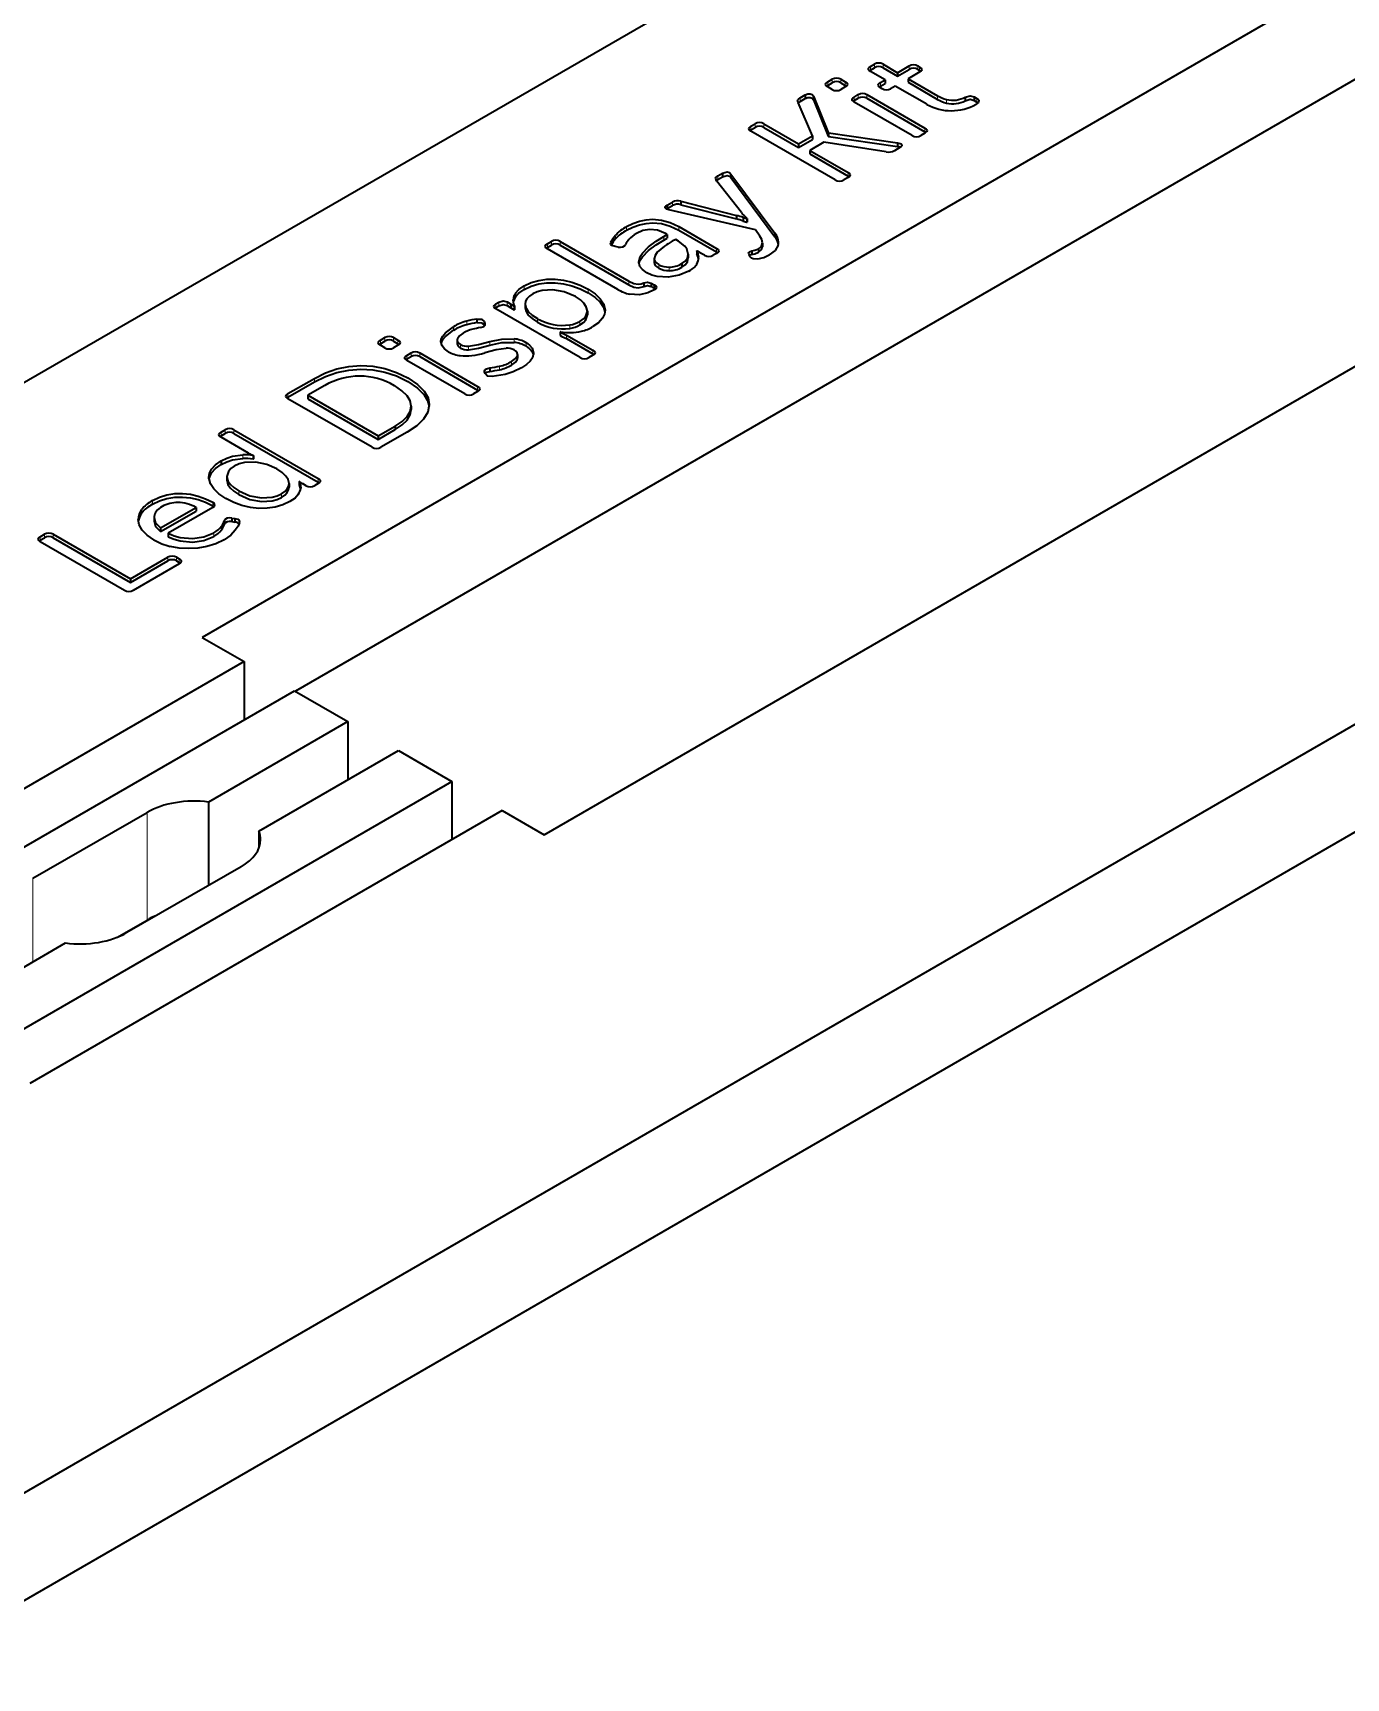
# Model space of a CAD drawing. Extents: x -452 to 1254, y -592 to 756.
# Drawn here: x 628.87 to 658.75, y 501.43 to 538.85 of the extents above; entities that cross this region are included whole.
import ezdxf

# ---------------------------------------------------------------- set-up
doc = ezdxf.new("R2010")
doc.units = 0

msp = doc.modelspace()

# ---------------------------------------------------------------- linework, layer by layer
at = {"color": 7, "lineweight": 35}
for p, q in [((603.744, 516.513), (804.823, 632.607)), ((808.337, 626.495), (632.723, 525.104)), ((808.337, 624.046), (634.844, 523.88)), ((640.501, 520.614), (816.115, 622.005)), ((826.701, 619.976), (625.621, 503.882)), ((826.701, 617.526), (625.621, 501.433))]:
    msp.add_line(p, q, dxfattribs=at)
at = {"color": 7, "lineweight": 35, "ltscale": 0.002513}
msp.add_line((647.929, 538.09), (648.016, 538.141), dxfattribs=at)
at = {"color": 7, "lineweight": 13, "ltscale": 0.002042}
for p, q in [((648.016, 538.141), (648.016, 538.059)), ((648.214, 538.141), (648.214, 538.059)), ((646.956, 537.739), (646.956, 537.658)), ((647.058, 537.798), (647.058, 537.716)), ((647.255, 537.798), (647.255, 537.716)), ((648.809, 538.101), (648.809, 538.019)), ((649.007, 538.101), (649.007, 538.019)), ((649.046, 538.078), (649.046, 537.997)), ((646.33, 537.378), (646.33, 537.296)), ((647.558, 537.395), (647.558, 537.314)), ((647.651, 537.449), (647.651, 537.367)), ((647.848, 537.449), (647.848, 537.367)), ((648.153, 537.722), (648.153, 537.64)), ((649.456, 537.423), (649.456, 537.342)), ((649.66, 537.34), (649.66, 537.259)), ((650.351, 537.359), (650.351, 537.278)), ((645.208, 536.73), (645.208, 536.648)), ((645.304, 536.785), (645.304, 536.704)), ((645.501, 536.785), (645.501, 536.704)), ((649.165, 536.688), (649.165, 536.607)), ((644.454, 535.603), (644.454, 535.521)), ((647.417, 535.679), (647.417, 535.598)), ((643.421, 535.007), (643.421, 534.925)), ((642.379, 534.447), (642.379, 534.365)), ((643.567, 534.449), (643.567, 534.367)), ((640.67, 534.11), (640.67, 534.028)), ((640.867, 534.11), (640.867, 534.028)), ((642.126, 534.249), (642.126, 534.167)), ((643.223, 534.222), (643.223, 534.141)), ((639.853, 532.934), (639.853, 532.852)), ((642.433, 533.206), (642.433, 533.124)), ((639.407, 532.689), (639.407, 532.607)), ((639.475, 532.729), (639.475, 532.647)), ((639.658, 532.737), (639.658, 532.656)), ((638.438, 532.171), (638.438, 532.089)), ((640.353, 532.354), (640.353, 532.272)), ((641.086, 532.212), (641.086, 532.13)), ((636.778, 531.863), (636.778, 531.782)), ((636.88, 531.922), (636.88, 531.84)), ((637.078, 531.922), (637.078, 531.84)), ((637.177, 531.865), (637.177, 531.783)), ((638.6, 531.767), (638.6, 531.685)), ((639.265, 531.833), (639.265, 531.751)), ((641.009, 531.982), (641.009, 531.9)), ((637.38, 531.519), (637.38, 531.438)), ((638.779, 531.73), (638.779, 531.648)), ((639.76, 531.379), (639.76, 531.297)), ((639.893, 531.517), (639.893, 531.435)), ((641.61, 531.635), (641.61, 531.553)), ((639.488, 531.274), (639.488, 531.192)), ((634.674, 530.648), (634.674, 530.567)), ((638.988, 530.812), (638.988, 530.731)), ((633.153, 529.77), (633.153, 529.689)), ((633.246, 529.824), (633.246, 529.742)), ((633.443, 529.824), (633.443, 529.742)), ((633.647, 529.254), (633.647, 529.172)), ((633.555, 528.436), (633.555, 528.355)), ((635.359, 528.718), (635.359, 528.636)), ((632.962, 528.177), (632.962, 528.095)), ((634.525, 528.371), (634.525, 528.289)), ((629.133, 527.449), (629.133, 527.368)), ((629.331, 527.449), (629.331, 527.368)), ((632.985, 527.482), (632.985, 527.401)), ((633.164, 527.632), (633.164, 527.55))]:
    msp.add_line(p, q, dxfattribs=at)
at = {"color": 7, "lineweight": 35, "ltscale": 0.009592}
for p, q in [((648.214, 538.141), (648.546, 537.949)), ((648.261, 537.784), (647.929, 537.976)), ((648.214, 538.059), (648.546, 537.867))]:
    msp.add_line(p, q, dxfattribs=at)
at = {"color": 7, "lineweight": 35, "ltscale": 0.002939}
for p, q in [((646.956, 537.739), (647.058, 537.798)), ((646.956, 537.658), (647.058, 537.716)), ((636.778, 531.863), (636.88, 531.922)), ((636.778, 531.782), (636.88, 531.84))]:
    msp.add_line(p, q, dxfattribs=at)
at = {"color": 7, "lineweight": 35, "ltscale": 0.002851}
for p, q in [((647.255, 537.798), (647.354, 537.741)), ((647.255, 537.716), (647.354, 537.659)), ((637.078, 531.922), (637.177, 531.865)), ((637.078, 531.84), (637.177, 531.783))]:
    msp.add_line(p, q, dxfattribs=at)
at = {"color": 7, "lineweight": 13, "ltscale": 0.00204}
for p, q in [((647.354, 537.741), (647.354, 537.659)), ((647.929, 538.09), (647.929, 538.009)), ((640.577, 534.056), (640.577, 533.975)), ((644.426, 533.953), (644.426, 533.871)), ((643.11, 533.583), (643.11, 533.501)), ((643.346, 533.527), (643.346, 533.446)), ((640.047, 533.1), (640.047, 533.018)), ((641.505, 533.026), (641.505, 532.944)), ((638.741, 532.298), (638.741, 532.216)), ((641.316, 532.292), (641.316, 532.21)), ((639.821, 531.896), (639.821, 531.815)), ((640.09, 531.808), (640.09, 531.726)), ((637.473, 531.573), (637.473, 531.491)), ((637.671, 531.573), (637.671, 531.491)), ((635.276, 530.996), (635.276, 530.914)), ((631.344, 528.01), (631.344, 527.929)), ((631.588, 528.217), (631.588, 528.135)), ((629.037, 527.394), (629.037, 527.312)), ((631.938, 526.926), (631.938, 526.844)), ((632.136, 526.926), (632.136, 526.844)), ((632.195, 526.891), (632.195, 526.81))]:
    msp.add_line(p, q, dxfattribs=at)
at = {"color": 7, "lineweight": 35, "ltscale": 0.000726647}
for p, q in [((647.905, 537.992), (647.929, 538.009)), ((647.354, 537.659), (647.378, 537.643)), ((645.184, 536.632), (645.208, 536.648)), ((644.426, 533.871), (644.45, 533.855)), ((637.356, 531.421), (637.38, 531.438)), ((635.359, 528.636), (635.383, 528.62)), ((629.013, 527.296), (629.037, 527.312))]:
    msp.add_line(p, q, dxfattribs=at)
at = {"color": 7, "lineweight": 35, "ltscale": 0.002512}
msp.add_line((647.929, 538.009), (648.016, 538.059), dxfattribs=at)
at = {"color": 7, "lineweight": 35, "ltscale": 0.003119}
for p, q in [((648.153, 537.722), (648.261, 537.784)), ((648.153, 537.64), (648.261, 537.703))]:
    msp.add_line(p, q, dxfattribs=at)
at = {"color": 7, "lineweight": 35, "ltscale": 0.002042}
for p, q in [((648.261, 537.784), (648.261, 537.703)), ((648.546, 537.949), (648.546, 537.867)), ((648.782, 537.812), (648.782, 537.73)), ((646.441, 537.442), (646.441, 537.36)), ((650.084, 537.392), (650.084, 537.311)), ((646.292, 536.329), (646.292, 536.247)), ((646.971, 536.583), (646.971, 536.501)), ((648.546, 536.352), (648.546, 536.27)), ((646.546, 536.182), (646.546, 536.1)), ((644.562, 535.665), (644.562, 535.583)), ((644.754, 535.644), (644.754, 535.563)), ((643.61, 535.026), (643.61, 534.944)), ((644.879, 534.704), (644.879, 534.622)), ((645.034, 534.656), (645.034, 534.574)), ((645.115, 534.63), (645.115, 534.548)), ((645.121, 534.633), (645.121, 534.552)), ((643.301, 534.267), (643.301, 534.186)), ((645.753, 534.296), (645.753, 534.214)), ((643.006, 533.714), (643.006, 533.633)), ((643.783, 533.819), (643.783, 533.737)), ((643.974, 533.902), (643.974, 533.821)), ((645.226, 533.896), (645.226, 533.814)), ((645.379, 533.946), (645.379, 533.864)), ((643.634, 533.605), (643.634, 533.523)), ((642.771, 533.17), (642.771, 533.088)), ((642.936, 533.165), (642.936, 533.083)), ((643.008, 533.123), (643.008, 533.042)), ((639.823, 532.635), (639.823, 532.554)), ((639.829, 532.639), (639.829, 532.557)), ((640.069, 532.685), (640.069, 532.604)), ((641.486, 532.525), (641.486, 532.444)), ((638.974, 532.345), (638.974, 532.264)), ((639.138, 532.288), (639.138, 532.207)), ((638.524, 531.863), (638.524, 531.781)), ((640.868, 532.053), (640.868, 531.971)), ((639.897, 531.54), (639.897, 531.459)), ((639.266, 531.236), (639.266, 531.154)), ((635.126, 530.612), (635.126, 530.53)), ((636.724, 529.689), (636.724, 529.607)), ((633.88, 529.24), (633.88, 529.158)), ((633.886, 529.243), (633.886, 529.162)), ((633.15, 529.119), (633.15, 529.037)), ((633.284, 528.767), (633.284, 528.685)), ((634.699, 528.604), (634.699, 528.523)), ((634.928, 528.649), (634.928, 528.567)), ((631.626, 527.831), (631.626, 527.75)), ((633.396, 527.819), (633.396, 527.737)), ((633.467, 527.809), (633.467, 527.727)), ((631.771, 527.593), (631.771, 527.511)), ((631.95, 527.475), (631.95, 527.394)), ((631.088, 526.435), (631.088, 526.353))]:
    msp.add_line(p, q, dxfattribs=at)
at = {"color": 7, "lineweight": 35, "ltscale": 0.007605}
for p, q in [((648.546, 537.949), (648.809, 538.101)), ((648.546, 537.867), (648.809, 538.019))]:
    msp.add_line(p, q, dxfattribs=at)
at = {"color": 7, "lineweight": 35, "ltscale": 0.007691}
msp.add_line((649.049, 537.966), (648.782, 537.812), dxfattribs=at)
at = {"color": 7, "lineweight": 35, "ltscale": 0.019443}
for p, q in [((648.782, 537.812), (649.456, 537.423)), ((648.782, 537.73), (649.456, 537.342))]:
    msp.add_line(p, q, dxfattribs=at)
at = {"color": 7, "lineweight": 35, "ltscale": 0.001123}
for p, q in [((649.007, 538.101), (649.046, 538.078)), ((649.007, 538.019), (649.046, 537.997))]:
    msp.add_line(p, q, dxfattribs=at)
at = {"color": 7, "lineweight": 35, "ltscale": 0.000736799}
msp.add_line((649.046, 537.997), (649.07, 537.98), dxfattribs=at)
at = {"color": 7, "lineweight": 35, "ltscale": 0.003198}
for p, q in [((646.33, 537.378), (646.441, 537.442)), ((646.33, 537.296), (646.441, 537.36))]:
    msp.add_line(p, q, dxfattribs=at)
at = {"color": 7, "lineweight": 35, "ltscale": 0.022288}
for p, q in [((646.63, 537.413), (646.965, 536.586)), ((646.63, 537.331), (646.965, 536.505))]:
    msp.add_line(p, q, dxfattribs=at)
at = {"color": 7, "lineweight": 35, "ltscale": 0.00204}
for p, q in [((646.63, 537.413), (646.63, 537.331)), ((650.288, 537.396), (650.288, 537.314)), ((646.609, 536.512), (646.609, 536.431)), ((646.965, 536.586), (646.965, 536.505)), ((643.304, 534.939), (643.304, 534.858)), ((645.469, 534.072), (645.469, 533.991)), ((639.748, 532.686), (639.748, 532.604)), ((637.477, 530.365), (637.477, 530.284)), ((637.111, 529.912), (637.111, 529.83)), ((632.582, 528.061), (632.582, 527.979)), ((633.228, 527.76), (633.228, 527.679))]:
    msp.add_line(p, q, dxfattribs=at)
at = {"color": 7, "lineweight": 35, "ltscale": 0.000724529}
for p, q in [((646.932, 537.641), (646.956, 537.658)), ((639.383, 532.591), (639.407, 532.607))]:
    msp.add_line(p, q, dxfattribs=at)
at = {"color": 7, "lineweight": 35, "ltscale": 0.002852}
for p, q in [((647.055, 537.568), (646.956, 537.625)), ((636.877, 531.692), (636.778, 531.749))]:
    msp.add_line(p, q, dxfattribs=at)
at = {"color": 7, "lineweight": 35, "ltscale": 0.002938}
for p, q in [((647.354, 537.627), (647.252, 537.568)), ((637.177, 531.751), (637.075, 531.692))]:
    msp.add_line(p, q, dxfattribs=at)
at = {"color": 7, "lineweight": 35, "ltscale": 0.00268}
for p, q in [((647.558, 537.395), (647.651, 537.449)), ((647.558, 537.314), (647.651, 537.367)), ((637.38, 531.438), (637.473, 531.491))]:
    msp.add_line(p, q, dxfattribs=at)
at = {"color": 7, "lineweight": 35, "ltscale": 0.038014}
for p, q in [((647.848, 537.449), (649.165, 536.688)), ((647.848, 537.367), (649.165, 536.607)), ((638.697, 530.645), (637.38, 531.405))]:
    msp.add_line(p, q, dxfattribs=at)
at = {"color": 7, "lineweight": 35, "ltscale": 0.000725796}
for p, q in [((648.129, 537.624), (648.153, 537.64)), ((647.534, 537.297), (647.558, 537.314)), ((649.165, 536.607), (649.189, 536.591)), ((647.417, 535.598), (647.441, 535.581)), ((637.177, 531.783), (637.201, 531.767)), ((638.988, 530.731), (639.012, 530.715)), ((634.65, 530.55), (634.674, 530.567)), ((633.129, 529.673), (633.153, 529.689))]:
    msp.add_line(p, q, dxfattribs=at)
at = {"color": 7, "lineweight": 35, "ltscale": 0.001124}
for p, q in [((648.192, 537.585), (648.153, 537.608)), ((643.301, 534.267), (643.262, 534.29))]:
    msp.add_line(p, q, dxfattribs=at)
at = {"color": 7, "lineweight": 35, "ltscale": 0.003024}
msp.add_line((648.492, 537.644), (648.387, 537.584), dxfattribs=at)
at = {"color": 7, "lineweight": 35, "ltscale": 0.020746}
msp.add_line((649.211, 537.23), (648.492, 537.644), dxfattribs=at)
at = {"color": 7, "lineweight": 35, "ltscale": 0.001814}
msp.add_line((650.288, 537.396), (650.351, 537.359), dxfattribs=at)
at = {"color": 7, "lineweight": 35, "ltscale": 0.020716}
msp.add_line((646.609, 536.512), (646.28, 537.273), dxfattribs=at)
at = {"color": 7, "lineweight": 35, "ltscale": 0.038016}
for p, q in [((648.875, 536.521), (647.558, 537.281)), ((637.671, 531.491), (638.988, 530.731))]:
    msp.add_line(p, q, dxfattribs=at)
at = {"color": 7, "lineweight": 35, "ltscale": 0.001815}
msp.add_line((650.288, 537.314), (650.351, 537.278), dxfattribs=at)
at = {"color": 7, "lineweight": 35, "ltscale": 0.000642453}
msp.add_line((650.351, 537.278), (650.372, 537.263), dxfattribs=at)
at = {"color": 7, "lineweight": 35, "ltscale": 0.002771}
for p, q in [((645.208, 536.73), (645.304, 536.785)), ((645.208, 536.648), (645.304, 536.704)), ((647.417, 535.565), (647.321, 535.51)), ((629.037, 527.312), (629.133, 527.368))]:
    msp.add_line(p, q, dxfattribs=at)
at = {"color": 7, "lineweight": 35, "ltscale": 0.055304}
for p, q in [((647.124, 535.51), (645.208, 536.616)), ((633.443, 529.824), (635.359, 528.718)), ((633.443, 529.742), (635.359, 528.636))]:
    msp.add_line(p, q, dxfattribs=at)
at = {"color": 7, "lineweight": 35, "ltscale": 0.022813}
for p, q in [((645.501, 536.785), (646.292, 536.329)), ((645.501, 536.704), (646.292, 536.247))]:
    msp.add_line(p, q, dxfattribs=at)
at = {"color": 7, "lineweight": 35, "ltscale": 0.009158}
msp.add_line((646.292, 536.329), (646.609, 536.512), dxfattribs=at)
at = {"color": 7, "lineweight": 35, "ltscale": 0.009159}
msp.add_line((646.292, 536.247), (646.609, 536.431), dxfattribs=at)
at = {"color": 7, "lineweight": 35, "ltscale": 0.00916}
msp.add_line((646.864, 536.365), (646.546, 536.182), dxfattribs=at)
at = {"color": 7, "lineweight": 35, "ltscale": 0.036029}
msp.add_line((648.288, 536.148), (646.864, 536.365), dxfattribs=at)
at = {"color": 7, "lineweight": 35, "ltscale": 0.000173555}
msp.add_line((646.965, 536.586), (646.971, 536.583), dxfattribs=at)
at = {"color": 7, "lineweight": 35, "ltscale": 0.000174311}
msp.add_line((646.965, 536.505), (646.971, 536.501), dxfattribs=at)
at = {"color": 7, "lineweight": 35, "ltscale": 0.039787}
for p, q in [((646.971, 536.583), (648.546, 536.352)), ((646.971, 536.501), (648.546, 536.27))]:
    msp.add_line(p, q, dxfattribs=at)
at = {"color": 7, "lineweight": 35, "ltscale": 0.003543}
msp.add_line((648.597, 536.246), (648.474, 536.175), dxfattribs=at)
at = {"color": 7, "lineweight": 35, "ltscale": 0.002678}
for p, q in [((649.165, 536.574), (649.072, 536.521)), ((640.577, 534.056), (640.67, 534.11)), ((640.577, 533.975), (640.67, 534.028)), ((641.613, 531.522), (641.521, 531.469)), ((638.988, 530.698), (638.895, 530.645)), ((633.153, 529.77), (633.246, 529.824)), ((633.153, 529.689), (633.246, 529.742))]:
    msp.add_line(p, q, dxfattribs=at)
at = {"color": 7, "lineweight": 35, "ltscale": 0.02514}
for p, q in [((646.546, 536.182), (647.417, 535.679)), ((646.546, 536.1), (647.417, 535.598))]:
    msp.add_line(p, q, dxfattribs=at)
at = {"color": 7, "lineweight": 35, "ltscale": 0.023055}
msp.add_line((644.993, 534.766), (644.424, 535.492), dxfattribs=at)
at = {"color": 7, "lineweight": 35, "ltscale": 0.003111}
for p, q in [((644.454, 535.603), (644.562, 535.665)), ((644.454, 535.521), (644.562, 535.583))]:
    msp.add_line(p, q, dxfattribs=at)
at = {"color": 7, "lineweight": 35, "ltscale": 0.041964}
for p, q in [((644.754, 535.644), (645.753, 534.296)), ((644.754, 535.563), (645.753, 534.214))]:
    msp.add_line(p, q, dxfattribs=at)
at = {"color": 7, "lineweight": 35, "ltscale": 0.000460163}
msp.add_line((643.289, 534.848), (643.304, 534.858), dxfattribs=at)
at = {"color": 7, "lineweight": 35, "ltscale": 0.00337}
msp.add_line((643.304, 534.939), (643.421, 535.007), dxfattribs=at)
at = {"color": 7, "lineweight": 35, "ltscale": 0.003369}
msp.add_line((643.304, 534.858), (643.421, 534.925), dxfattribs=at)
at = {"color": 7, "lineweight": 35, "ltscale": 0.050565}
msp.add_line((645.313, 534.371), (643.343, 534.83), dxfattribs=at)
at = {"color": 7, "lineweight": 35, "ltscale": 0.032733}
for p, q in [((643.61, 535.026), (644.879, 534.704)), ((643.61, 534.944), (644.879, 534.622))]:
    msp.add_line(p, q, dxfattribs=at)
at = {"color": 7, "lineweight": 35, "ltscale": 0.024793}
msp.add_line((643.567, 534.449), (644.426, 533.953), dxfattribs=at)
at = {"color": 7, "lineweight": 35, "ltscale": 0.002123}
for p, q in [((645.034, 534.656), (645.115, 534.63)), ((645.034, 534.574), (645.115, 534.548))]:
    msp.add_line(p, q, dxfattribs=at)
at = {"color": 7, "lineweight": 35, "ltscale": 0.001556}
msp.add_line((645.121, 534.633), (645.076, 534.677), dxfattribs=at)
at = {"color": 7, "lineweight": 35, "ltscale": 0.000165415}
for p, q in [((645.115, 534.63), (645.121, 534.633)), ((645.115, 534.548), (645.121, 534.552)), ((643.98, 533.906), (643.974, 533.902)), ((634.934, 528.652), (634.928, 528.649))]:
    msp.add_line(p, q, dxfattribs=at)
at = {"color": 7, "lineweight": 35, "ltscale": 0.004354}
msp.add_line((645.412, 534.227), (645.313, 534.371), dxfattribs=at)
at = {"color": 7, "lineweight": 35, "ltscale": 0.045194}
for p, q in [((640.867, 534.11), (642.433, 533.206)), ((640.867, 534.028), (642.433, 533.124))]:
    msp.add_line(p, q, dxfattribs=at)
at = {"color": 7, "lineweight": 13, "ltscale": 0.001294}
msp.add_line((642.017, 534.089), (642.017, 534.037), dxfattribs=at)
at = {"color": 7, "lineweight": 35, "ltscale": 0.002253}
for p, q in [((643.223, 534.222), (643.301, 534.267)), ((643.223, 534.141), (643.301, 534.186))]:
    msp.add_line(p, q, dxfattribs=at)
at = {"color": 7, "lineweight": 35, "ltscale": 0.002246}
msp.add_line((643.496, 534.158), (643.418, 534.113), dxfattribs=at)
at = {"color": 7, "lineweight": 35, "ltscale": 0.001902}
msp.add_line((643.562, 534.12), (643.496, 534.158), dxfattribs=at)
at = {"color": 7, "lineweight": 35, "ltscale": 0.024792}
msp.add_line((643.567, 534.367), (644.426, 533.871), dxfattribs=at)
at = {"color": 7, "lineweight": 35, "ltscale": 0.000725382}
for p, q in [((640.553, 533.958), (640.577, 533.975)), ((636.754, 531.765), (636.778, 531.782))]:
    msp.add_line(p, q, dxfattribs=at)
at = {"color": 7, "lineweight": 35, "ltscale": 0.046224}
msp.add_line((642.179, 533.018), (640.577, 533.942), dxfattribs=at)
at = {"color": 7, "lineweight": 35, "ltscale": 0.001667}
msp.add_line((642.184, 533.982), (642.118, 533.992), dxfattribs=at)
at = {"color": 7, "lineweight": 35, "ltscale": 0.002585}
msp.add_line((644.154, 533.795), (644.064, 533.847), dxfattribs=at)
at = {"color": 7, "lineweight": 35, "ltscale": 0.00216}
msp.add_line((644.426, 533.839), (644.351, 533.795), dxfattribs=at)
at = {"color": 7, "lineweight": 35, "ltscale": 0.001281}
msp.add_line((645.193, 533.759), (645.166, 533.802), dxfattribs=at)
at = {"color": 7, "lineweight": 35, "ltscale": 0.002073}
for p, q in [((642.936, 533.165), (643.008, 533.123)), ((642.936, 533.083), (643.008, 533.042))]:
    msp.add_line(p, q, dxfattribs=at)
at = {"color": 7, "lineweight": 35, "ltscale": 0.000807953}
msp.add_line((643.008, 533.042), (643.034, 533.023), dxfattribs=at)
at = {"color": 7, "lineweight": 35, "ltscale": 0.001987}
for p, q in [((639.407, 532.689), (639.475, 532.729)), ((639.407, 532.607), (639.475, 532.647))]:
    msp.add_line(p, q, dxfattribs=at)
at = {"color": 7, "lineweight": 35, "ltscale": 0.055318}
msp.add_line((641.323, 531.469), (639.407, 532.575), dxfattribs=at)
at = {"color": 7, "lineweight": 35, "ltscale": 0.002592}
for p, q in [((639.658, 532.737), (639.748, 532.686)), ((639.658, 532.656), (639.748, 532.604))]:
    msp.add_line(p, q, dxfattribs=at)
at = {"color": 7, "lineweight": 35, "ltscale": 0.002259}
msp.add_line((639.748, 532.686), (639.823, 532.635), dxfattribs=at)
at = {"color": 7, "lineweight": 35, "ltscale": 0.00226}
msp.add_line((639.748, 532.604), (639.823, 532.554), dxfattribs=at)
at = {"color": 7, "lineweight": 35, "ltscale": 0.000680174}
msp.add_line((639.794, 532.758), (639.796, 532.786), dxfattribs=at)
at = {"color": 7, "lineweight": 35, "ltscale": 0.001346}
msp.add_line((639.796, 532.786), (639.796, 532.732), dxfattribs=at)
at = {"color": 7, "lineweight": 35, "ltscale": 0.000164094}
for p, q in [((639.823, 532.635), (639.829, 532.639)), ((639.823, 532.554), (639.829, 532.557))]:
    msp.add_line(p, q, dxfattribs=at)
at = {"color": 7, "lineweight": 35, "ltscale": 0.00113}
msp.add_line((639.138, 532.288), (639.156, 532.247), dxfattribs=at)
at = {"color": 7, "lineweight": 35, "ltscale": 0.000512523}
msp.add_line((639.138, 532.207), (639.147, 532.188), dxfattribs=at)
at = {"color": 7, "lineweight": 35, "ltscale": 0.001193}
msp.add_line((639.156, 532.247), (639.156, 532.199), dxfattribs=at)
at = {"color": 7, "lineweight": 35, "ltscale": 0.000172228}
msp.add_line((640.874, 532.056), (640.868, 532.053), dxfattribs=at)
at = {"color": 7, "lineweight": 35, "ltscale": 0.017369}
for p, q in [((641.009, 531.982), (641.61, 531.635)), ((641.009, 531.9), (641.61, 531.553)), ((634.674, 530.648), (635.276, 530.996))]:
    msp.add_line(p, q, dxfattribs=at)
at = {"color": 7, "lineweight": 35, "ltscale": 0.002679}
msp.add_line((637.38, 531.519), (637.473, 531.573), dxfattribs=at)
at = {"color": 7, "lineweight": 35, "ltscale": 0.038015}
msp.add_line((637.671, 531.573), (638.988, 530.812), dxfattribs=at)
at = {"color": 7, "lineweight": 35, "ltscale": 0.000597747}
for p, q in [((639.893, 531.517), (639.897, 531.54)), ((639.893, 531.435), (639.897, 531.459))]:
    msp.add_line(p, q, dxfattribs=at)
at = {"color": 7, "lineweight": 35, "ltscale": 0.000735532}
msp.add_line((641.61, 531.553), (641.635, 531.536), dxfattribs=at)
at = {"color": 7, "lineweight": 35, "ltscale": 0.000456146}
msp.add_line((639.149, 531.144), (639.147, 531.162), dxfattribs=at)
at = {"color": 7, "lineweight": 35, "ltscale": 0.001078}
msp.add_line((639.161, 531.103), (639.149, 531.144), dxfattribs=at)
at = {"color": 7, "lineweight": 35, "ltscale": 0.01737}
for p, q in [((634.674, 530.567), (635.276, 530.914)), ((637.389, 529.776), (636.787, 529.428))]:
    msp.add_line(p, q, dxfattribs=at)
at = {"color": 7, "lineweight": 35, "ltscale": 0.011148}
for p, q in [((635.512, 530.835), (635.126, 530.612)), ((636.724, 529.607), (637.111, 529.83))]:
    msp.add_line(p, q, dxfattribs=at)
at = {"color": 7, "lineweight": 35, "ltscale": 0.055297}
msp.add_line((636.59, 529.428), (634.674, 530.534), dxfattribs=at)
at = {"color": 7, "lineweight": 35, "ltscale": 0.046143}
for p, q in [((635.126, 530.612), (636.724, 529.689)), ((635.126, 530.53), (636.724, 529.607))]:
    msp.add_line(p, q, dxfattribs=at)
at = {"color": 7, "lineweight": 35, "ltscale": 0.011147}
msp.add_line((636.724, 529.689), (637.111, 529.912), dxfattribs=at)
at = {"color": 7, "lineweight": 35, "ltscale": 0.017974}
msp.add_line((633.776, 529.297), (633.153, 529.656), dxfattribs=at)
at = {"color": 7, "lineweight": 35, "ltscale": 0.000172991}
for p, q in [((633.88, 529.24), (633.886, 529.243)), ((633.88, 529.158), (633.886, 529.162))]:
    msp.add_line(p, q, dxfattribs=at)
at = {"color": 7, "lineweight": 35, "ltscale": 0.000456605}
msp.add_line((634.965, 528.518), (634.964, 528.5), dxfattribs=at)
at = {"color": 7, "lineweight": 35, "ltscale": 0.002505}
msp.add_line((635.09, 528.555), (635.003, 528.605), dxfattribs=at)
at = {"color": 7, "lineweight": 35, "ltscale": 0.002254}
msp.add_line((635.359, 528.604), (635.281, 528.559), dxfattribs=at)
at = {"color": 7, "lineweight": 35, "ltscale": 0.023412}
msp.add_line((631.771, 527.593), (632.582, 528.061), dxfattribs=at)
at = {"color": 7, "lineweight": 35, "ltscale": 0.029215}
msp.add_line((632.962, 528.06), (631.95, 527.475), dxfattribs=at)
at = {"color": 7, "lineweight": 35, "ltscale": 0.000759293}
msp.add_line((632.962, 528.095), (632.986, 528.077), dxfattribs=at)
at = {"color": 7, "lineweight": 35, "ltscale": 0.00055939}
msp.add_line((631.627, 527.854), (631.626, 527.831), dxfattribs=at)
at = {"color": 7, "lineweight": 35, "ltscale": 0.023413}
msp.add_line((631.771, 527.511), (632.582, 527.979), dxfattribs=at)
at = {"color": 7, "lineweight": 35, "ltscale": 0.001809}
for p, q in [((633.396, 527.819), (633.467, 527.809)), ((633.396, 527.737), (633.467, 527.727))]:
    msp.add_line(p, q, dxfattribs=at)
at = {"color": 7, "lineweight": 35, "ltscale": 0.002772}
msp.add_line((629.037, 527.394), (629.133, 527.449), dxfattribs=at)
at = {"color": 7, "lineweight": 35, "ltscale": 0.055301}
msp.add_line((630.953, 526.174), (629.037, 527.28), dxfattribs=at)
at = {"color": 7, "lineweight": 35, "ltscale": 0.050723}
for p, q in [((629.331, 527.449), (631.088, 526.435)), ((629.331, 527.368), (631.088, 526.353))]:
    msp.add_line(p, q, dxfattribs=at)
at = {"color": 7, "lineweight": 35, "ltscale": 0.024541}
msp.add_line((631.088, 526.435), (631.938, 526.926), dxfattribs=at)
at = {"color": 7, "lineweight": 35, "ltscale": 0.00172}
for p, q in [((632.136, 526.926), (632.195, 526.891)), ((632.136, 526.844), (632.195, 526.81))]:
    msp.add_line(p, q, dxfattribs=at)
at = {"color": 7, "lineweight": 35, "ltscale": 0.024542}
msp.add_line((631.088, 526.353), (631.938, 526.844), dxfattribs=at)
at = {"color": 7, "lineweight": 35, "ltscale": 0.030157}
msp.add_line((632.195, 526.777), (631.151, 526.174), dxfattribs=at)
at = {"color": 7, "lineweight": 35, "ltscale": 0.000727913}
msp.add_line((632.195, 526.81), (632.22, 526.793), dxfattribs=at)
at = {"color": 7, "lineweight": 35, "ltscale": 0.027557}
for p, q in [((632.723, 525.104), (633.678, 524.553)), ((639.547, 521.165), (640.501, 520.614))]:
    msp.add_line(p, q, dxfattribs=at)
at = {"color": 7, "lineweight": 35, "ltscale": 0.310268}
msp.add_line((633.678, 524.553), (622.93, 518.348), dxfattribs=at)
at = {"color": 7, "lineweight": 35, "ltscale": 0.033089}
for p, q in [((633.678, 524.553), (633.678, 523.23)), ((636.039, 523.19), (636.039, 521.866)), ((638.4, 521.826), (638.4, 520.503))]:
    msp.add_line(p, q, dxfattribs=at)
at = {"color": 7, "lineweight": 35, "ltscale": 0.310267}
msp.add_line((624.076, 517.686), (634.824, 523.891), dxfattribs=at)
at = {"color": 7, "lineweight": 35, "ltscale": 0.035078}
msp.add_line((634.824, 523.891), (636.039, 523.19), dxfattribs=at)
at = {"color": 7, "lineweight": 35, "ltscale": 0.091557}
msp.add_line((636.039, 523.19), (632.867, 521.359), dxfattribs=at)
at = {"color": 7, "lineweight": 35, "ltscale": 0.091558}
for p, q in [((634.014, 520.697), (637.185, 522.528)), ((626.437, 516.323), (629.609, 518.154))]:
    msp.add_line(p, q, dxfattribs=at)
at = {"color": 7, "lineweight": 35, "ltscale": 0.035079}
msp.add_line((637.185, 522.528), (638.4, 521.826), dxfattribs=at)
at = {"color": 7, "lineweight": 35, "ltscale": 0.310269}
for p, q in [((627.652, 515.621), (638.4, 521.826)), ((639.547, 521.165), (628.799, 514.959))]:
    msp.add_line(p, q, dxfattribs=at)
at = {"color": 7, "lineweight": 35, "ltscale": 0.04743}
msp.add_line((632.867, 521.359), (632.867, 519.461), dxfattribs=at)
at = {"color": 7, "lineweight": 35, "ltscale": 0.07499}
msp.add_line((628.869, 519.624), (631.467, 521.124), dxfattribs=at)
at = {"color": 7, "lineweight": 13, "ltscale": 0.061238}
msp.add_line((631.467, 521.124), (631.467, 518.674), dxfattribs=at)
at = {"color": 7, "lineweight": 35, "ltscale": 0.009537}
msp.add_line((634.014, 520.697), (634.014, 520.315), dxfattribs=at)
at = {"color": 7, "lineweight": 35, "ltscale": 0.074991}
msp.add_line((633.607, 519.888), (631.009, 518.389), dxfattribs=at)
at = {"color": 7, "lineweight": 13, "ltscale": 0.04743}
msp.add_line((628.869, 519.624), (628.869, 517.727), dxfattribs=at)
at = {"color": 7, "lineweight": 35, "ltscale": 0.019476}
msp.add_line((630.792, 518.285), (631.467, 518.674), dxfattribs=at)
at = {"color": 7, "lineweight": 35}
for points in [[(646.907, 537.682), (646.912, 537.701), (646.922, 537.714), (646.956, 537.739)], [(647.354, 537.741), (647.388, 537.716), (647.398, 537.703), (647.404, 537.684)], [(647.88, 538.033), (647.885, 538.052), (647.895, 538.065), (647.929, 538.09)], [(647.929, 537.976), (647.895, 538.002), (647.885, 538.014), (647.88, 538.033)], [(649.046, 538.078), (649.081, 538.053), (649.091, 538.04), (649.096, 538.021)], [(649.096, 538.021), (649.091, 538.002), (649.082, 537.99), (649.049, 537.966)], [(646.271, 537.304), (646.278, 537.33), (646.29, 537.346), (646.33, 537.378)], [(646.441, 537.442), (646.5, 537.466), (646.555, 537.468), (646.6, 537.45), (646.63, 537.413)], [(646.441, 537.36), (646.5, 537.384), (646.555, 537.386), (646.6, 537.368), (646.63, 537.331)], [(646.956, 537.625), (646.922, 537.651), (646.912, 537.663), (646.907, 537.682)], [(647.404, 537.684), (647.398, 537.665), (647.388, 537.652), (647.354, 537.627)], [(647.508, 537.338), (647.514, 537.357), (647.524, 537.37), (647.558, 537.395)], [(648.104, 537.665), (648.109, 537.684), (648.119, 537.697), (648.153, 537.722)], [(648.153, 537.608), (648.119, 537.633), (648.109, 537.646), (648.104, 537.665)], [(650.084, 537.392), (650.194, 537.424), (650.288, 537.396)], [(647.558, 537.281), (647.524, 537.307), (647.514, 537.319), (647.508, 537.338)], [(650.084, 537.311), (650.194, 537.343), (650.288, 537.314)], [(650.395, 537.305), (650.388, 537.282), (650.375, 537.266), (650.33, 537.233)], [(650.351, 537.359), (650.382, 537.336), (650.391, 537.324), (650.395, 537.305)], [(645.158, 536.673), (645.164, 536.692), (645.174, 536.705), (645.208, 536.73)], [(645.208, 536.616), (645.174, 536.641), (645.164, 536.654), (645.158, 536.673)], [(649.165, 536.688), (649.199, 536.663), (649.209, 536.65), (649.215, 536.631)], [(649.215, 536.631), (649.209, 536.612), (649.199, 536.6), (649.165, 536.574)], [(648.546, 536.352), (648.606, 536.338), (648.626, 536.329), (648.643, 536.311), (648.645, 536.3)], [(648.645, 536.3), (648.64, 536.283), (648.63, 536.271), (648.597, 536.246)], [(644.403, 535.539), (644.409, 535.561), (644.419, 535.576), (644.454, 535.603)], [(644.562, 535.665), (644.67, 535.691), (644.718, 535.677), (644.754, 535.644)], [(644.562, 535.583), (644.67, 535.609), (644.718, 535.595), (644.754, 535.563)], [(647.417, 535.679), (647.451, 535.654), (647.461, 535.641), (647.467, 535.622)], [(647.467, 535.622), (647.461, 535.603), (647.451, 535.591), (647.417, 535.565)], [(643.258, 534.886), (643.263, 534.904), (643.272, 534.916), (643.304, 534.939)], [(643.343, 534.83), (643.29, 534.847), (643.273, 534.858), (643.259, 534.877), (643.258, 534.886)], [(642.379, 534.447), (642.524, 534.52), (642.673, 534.572), (642.821, 534.603), (642.97, 534.614), (643.172, 534.596), (643.372, 534.542), (643.567, 534.449)], [(642.379, 534.365), (642.524, 534.438), (642.673, 534.49), (642.821, 534.521), (642.97, 534.532), (643.172, 534.515), (643.372, 534.46), (643.567, 534.367)], [(643.262, 534.29), (643.08, 534.366), (642.906, 534.385), (642.746, 534.356), (642.601, 534.291)], [(640.528, 533.999), (640.533, 534.018), (640.543, 534.031), (640.577, 534.056)], [(640.577, 533.942), (640.543, 533.968), (640.533, 533.98), (640.528, 533.999)], [(642.118, 533.992), (642.043, 534.015), (642.021, 534.031), (642.009, 534.061)], [(642.655, 533.645), (642.689, 533.769), (642.737, 533.845), (642.879, 533.989), (643.054, 534.118), (643.223, 534.222)], [(642.659, 533.605), (642.689, 533.688), (642.737, 533.763), (642.879, 533.907), (643.054, 534.036), (643.223, 534.141)], [(643.24, 534.002), (643.076, 533.864), (643.026, 533.792), (643.006, 533.718)], [(643.783, 533.819), (643.749, 533.939), (643.702, 534.006), (643.562, 534.12)], [(645.379, 533.946), (645.448, 534.005), (645.469, 534.077)], [(645.379, 533.864), (645.448, 533.924), (645.469, 533.995)], [(645.825, 534.025), (645.756, 533.906), (645.624, 533.804)], [(642.84, 533.4), (642.743, 533.469), (642.683, 533.542), (642.655, 533.645)], [(643.634, 533.605), (643.713, 533.664), (643.762, 533.729), (643.783, 533.819)], [(643.634, 533.523), (643.713, 533.582), (643.762, 533.648), (643.783, 533.737)], [(644.426, 533.953), (644.46, 533.927), (644.47, 533.915), (644.476, 533.896)], [(644.476, 533.896), (644.47, 533.877), (644.46, 533.864), (644.426, 533.839)], [(645.154, 533.834), (645.163, 533.859), (645.179, 533.873), (645.226, 533.896)], [(645.366, 533.71), (645.261, 533.711), (645.221, 533.73), (645.193, 533.759)], [(645.226, 533.896), (645.299, 533.914), (645.379, 533.946)], [(645.226, 533.814), (645.299, 533.832), (645.379, 533.864)], [(640.047, 533.1), (640.207, 533.175), (640.381, 533.225), (640.564, 533.251), (640.753, 533.252), (640.945, 533.23), (641.136, 533.185), (641.324, 533.117), (641.505, 533.026)], [(643.797, 533.434), (643.576, 533.341), (643.325, 533.298), (643.072, 533.314), (642.952, 533.347), (642.84, 533.4)], [(639.853, 532.934), (639.927, 533.017), (640.047, 533.1)], [(639.853, 532.852), (639.927, 532.935), (640.047, 533.018)], [(640.047, 533.018), (640.207, 533.094), (640.381, 533.144), (640.564, 533.169), (640.753, 533.171), (640.945, 533.148), (641.136, 533.103), (641.324, 533.035), (641.505, 532.944)], [(640.245, 532.921), (640.168, 532.868), (640.112, 532.808), (640.08, 532.749), (640.069, 532.685)], [(641.215, 532.855), (640.96, 532.966), (640.701, 533.013), (640.456, 532.998), (640.344, 532.967), (640.245, 532.921)], [(641.505, 533.026), (641.663, 532.92), (641.781, 532.808), (641.855, 532.694), (641.888, 532.55)], [(641.505, 532.944), (641.663, 532.838), (641.781, 532.726), (641.852, 532.618), (641.885, 532.509)], [(642.433, 533.206), (642.547, 533.154), (642.639, 533.139), (642.713, 533.148), (642.771, 533.17)], [(642.433, 533.124), (642.547, 533.073), (642.639, 533.057), (642.713, 533.067), (642.771, 533.088)], [(643.007, 533.006), (642.862, 532.938), (642.674, 532.894), (642.447, 532.91)], [(642.771, 533.17), (642.852, 533.187), (642.936, 533.165)], [(642.771, 533.088), (642.852, 533.106), (642.936, 533.083)], [(643.06, 533.064), (643.055, 533.045), (643.045, 533.033), (643.007, 533.006)], [(643.008, 533.123), (643.042, 533.099), (643.053, 533.086), (643.06, 533.064)], [(639.357, 532.632), (639.363, 532.651), (639.373, 532.664), (639.407, 532.689)], [(639.407, 532.575), (639.372, 532.6), (639.363, 532.613), (639.357, 532.632)], [(639.475, 532.729), (639.57, 532.759), (639.658, 532.737)], [(639.475, 532.647), (639.57, 532.678), (639.658, 532.656)], [(640.069, 532.685), (640.09, 532.596), (640.142, 532.517), (640.228, 532.436), (640.353, 532.354)], [(640.069, 532.604), (640.09, 532.514), (640.142, 532.436), (640.228, 532.355), (640.353, 532.272)], [(641.486, 532.525), (641.461, 532.626), (641.409, 532.703), (641.328, 532.78), (641.215, 532.855)], [(641.316, 532.292), (641.395, 532.347), (641.45, 532.41), (641.486, 532.525)], [(641.888, 532.55), (641.873, 532.454), (641.828, 532.362), (641.74, 532.262), (641.613, 532.172)], [(638.155, 531.831), (638.162, 531.884), (638.196, 531.958), (638.255, 532.032), (638.438, 532.171)], [(638.974, 532.345), (639.078, 532.342), (639.138, 532.288)], [(638.974, 532.264), (639.078, 532.26), (639.138, 532.207)], [(641.316, 532.21), (641.395, 532.265), (641.45, 532.328), (641.486, 532.444)], [(636.729, 531.806), (636.734, 531.825), (636.744, 531.838), (636.778, 531.863)], [(636.778, 531.749), (636.744, 531.774), (636.734, 531.787), (636.729, 531.806)], [(637.177, 531.865), (637.211, 531.84), (637.22, 531.827), (637.226, 531.808)], [(637.226, 531.808), (637.22, 531.789), (637.211, 531.776), (637.177, 531.751)], [(638.327, 531.602), (638.236, 531.667), (638.18, 531.737), (638.155, 531.831)], [(638.159, 531.791), (638.196, 531.877), (638.255, 531.951), (638.438, 532.089)], [(638.663, 532.024), (638.576, 531.96), (638.529, 531.892)], [(638.779, 531.73), (639.006, 531.766), (639.265, 531.833)], [(638.779, 531.648), (639.006, 531.685), (639.265, 531.751)], [(639.265, 531.833), (639.541, 531.89), (639.821, 531.896)], [(639.265, 531.751), (639.541, 531.808), (639.821, 531.815)], [(640.09, 531.808), (640.173, 531.749), (640.229, 531.682), (640.263, 531.569)], [(640.868, 532.053), (640.906, 532.034), (641.009, 531.982)], [(640.868, 531.971), (640.906, 531.952), (641.009, 531.9)], [(637.331, 531.462), (637.336, 531.481), (637.346, 531.494), (637.38, 531.519)], [(637.38, 531.405), (637.346, 531.43), (637.336, 531.443), (637.331, 531.462)], [(639.639, 531.679), (639.412, 531.643), (639.153, 531.576)], [(639.76, 531.379), (639.85, 531.446), (639.893, 531.517)], [(639.76, 531.297), (639.85, 531.365), (639.893, 531.435)], [(639.897, 531.54), (639.888, 531.577), (639.861, 531.612), (639.817, 531.644)], [(640.263, 531.569), (640.235, 531.46), (640.182, 531.384), (640.1, 531.308), (639.991, 531.236)], [(640.09, 531.726), (640.173, 531.667), (640.229, 531.601), (640.259, 531.528)], [(641.61, 531.635), (641.645, 531.609), (641.655, 531.596), (641.66, 531.577)], [(641.66, 531.577), (641.655, 531.559), (641.646, 531.546), (641.613, 531.522)], [(635.276, 530.996), (635.525, 531.119), (635.786, 531.209), (636.055, 531.265), (636.329, 531.286), (636.604, 531.271), (636.877, 531.22), (637.144, 531.132), (637.401, 531.006)], [(635.276, 530.914), (635.525, 531.037), (635.786, 531.128), (636.055, 531.183), (636.329, 531.204), (636.604, 531.19), (636.877, 531.139), (637.144, 531.051), (637.401, 530.925)], [(637.401, 531.006), (637.62, 530.858), (637.774, 530.703), (637.86, 530.551), (637.889, 530.399)], [(639.147, 531.162), (639.153, 531.186), (639.169, 531.204), (639.193, 531.216), (639.266, 531.236)], [(639.158, 531.112), (639.193, 531.135), (639.266, 531.154)], [(639.317, 531.037), (639.215, 531.047), (639.161, 531.103)], [(639.991, 531.236), (639.8, 531.144), (639.616, 531.086), (639.317, 531.037)], [(634.625, 530.591), (634.63, 530.61), (634.64, 530.623), (634.674, 530.648)], [(637.477, 530.365), (637.455, 530.482), (637.385, 530.599), (637.265, 530.716), (637.096, 530.83)], [(637.401, 530.925), (637.62, 530.776), (637.774, 530.621), (637.852, 530.49), (637.887, 530.358)], [(638.988, 530.812), (639.022, 530.787), (639.032, 530.774), (639.037, 530.755)], [(639.037, 530.755), (639.031, 530.736), (639.022, 530.724), (638.988, 530.698)], [(634.674, 530.534), (634.64, 530.56), (634.63, 530.572), (634.625, 530.591)], [(637.111, 529.912), (637.269, 530.018), (637.383, 530.13), (637.453, 530.245), (637.477, 530.365)], [(637.111, 529.83), (637.269, 529.937), (637.383, 530.048), (637.453, 530.163), (637.477, 530.284)], [(637.889, 530.399), (637.853, 530.227), (637.757, 530.071), (637.602, 529.92), (637.389, 529.776)], [(633.104, 529.713), (633.109, 529.732), (633.119, 529.745), (633.153, 529.77)], [(633.153, 529.656), (633.119, 529.682), (633.109, 529.694), (633.104, 529.713)], [(633.15, 529.119), (633.281, 529.183), (633.411, 529.223), (633.647, 529.254)], [(633.15, 529.037), (633.281, 529.101), (633.411, 529.141), (633.647, 529.172)], [(632.873, 528.743), (632.888, 528.836), (632.932, 528.927), (633.021, 529.028), (633.15, 529.119)], [(632.876, 528.702), (632.932, 528.845), (633.021, 528.946), (633.15, 529.037)], [(633.45, 528.998), (633.372, 528.943), (633.318, 528.88), (633.284, 528.767)], [(633.284, 528.767), (633.308, 528.665), (633.36, 528.588), (633.442, 528.511), (633.555, 528.436)], [(634.417, 528.937), (634.192, 529.036), (633.941, 529.088), (633.685, 529.08), (633.563, 529.05), (633.45, 528.998)], [(634.699, 528.604), (634.678, 528.694), (634.626, 528.773), (634.541, 528.855), (634.417, 528.937)], [(633.258, 528.265), (633.1, 528.371), (632.983, 528.483), (632.908, 528.596), (632.873, 528.743)], [(633.284, 528.685), (633.308, 528.584), (633.36, 528.507), (633.442, 528.43), (633.555, 528.355)], [(633.555, 528.436), (633.809, 528.325), (634.068, 528.278), (634.312, 528.293), (634.424, 528.323), (634.525, 528.371)], [(634.525, 528.371), (634.6, 528.423), (634.656, 528.483), (634.688, 528.542), (634.699, 528.604)], [(634.525, 528.289), (634.6, 528.341), (634.656, 528.401), (634.688, 528.46), (634.699, 528.523)], [(635.359, 528.718), (635.393, 528.693), (635.403, 528.68), (635.409, 528.661)], [(635.409, 528.661), (635.403, 528.642), (635.393, 528.629), (635.359, 528.604)], [(631.588, 528.217), (631.749, 528.294), (631.92, 528.346), (632.097, 528.374), (632.275, 528.378), (632.452, 528.36), (632.628, 528.32), (632.799, 528.258), (632.962, 528.177)], [(631.588, 528.135), (631.749, 528.213), (631.92, 528.265), (632.097, 528.293), (632.275, 528.297), (632.452, 528.278), (632.628, 528.238), (632.799, 528.177), (632.962, 528.095)], [(633.005, 528.119), (632.993, 528.084), (632.962, 528.06)], [(634.719, 528.193), (634.559, 528.117), (634.384, 528.066), (634.199, 528.04), (634.01, 528.039), (633.818, 528.061), (633.627, 528.106), (633.439, 528.174), (633.258, 528.265)], [(633.555, 528.355), (633.809, 528.244), (634.068, 528.196), (634.312, 528.211), (634.424, 528.242), (634.525, 528.289)], [(634.909, 528.354), (634.837, 528.273), (634.719, 528.193)], [(631.624, 527.322), (631.467, 527.429), (631.356, 527.544), (631.289, 527.661), (631.265, 527.787)], [(631.626, 527.831), (631.662, 527.712), (631.771, 527.593)], [(631.626, 527.75), (631.662, 527.63), (631.771, 527.511)], [(633.569, 527.715), (633.538, 527.636), (633.475, 527.54), (633.371, 527.433), (633.219, 527.326)], [(633.467, 527.809), (633.535, 527.79), (633.557, 527.776), (633.57, 527.759), (633.574, 527.739)], [(628.988, 527.337), (628.994, 527.356), (629.003, 527.369), (629.037, 527.394)], [(629.037, 527.28), (629.003, 527.305), (628.994, 527.318), (628.988, 527.337)], [(631.95, 527.475), (632.082, 527.418), (632.219, 527.379), (632.498, 527.353), (632.759, 527.39), (632.985, 527.482)], [(631.95, 527.394), (632.082, 527.336), (632.219, 527.297), (632.498, 527.271), (632.759, 527.308), (632.985, 527.401)], [(633.219, 527.326), (633.032, 527.236), (632.831, 527.173), (632.622, 527.136), (632.41, 527.124), (632.2, 527.137), (631.994, 527.174)], [(632.195, 526.891), (632.23, 526.866), (632.24, 526.853), (632.245, 526.834)], [(632.245, 526.834), (632.239, 526.815), (632.23, 526.803), (632.195, 526.777)]]:
    msp.add_lwpolyline(points, dxfattribs=at)
for centre, radius, start, end in [((648.115, 537.985), 0.184, 57.5978, 122.4022), ((648.908, 537.945), 0.184, 57.5349, 122.465), ((647.157, 537.643), 0.184, 57.5349, 122.465), ((647.157, 537.561), 0.184, 57.5349, 122.465), ((648.115, 537.903), 0.184, 57.5978, 122.4022), ((648.908, 537.864), 0.184, 57.5349, 122.465), ((647.154, 537.724), 0.184, 237.5978, 302.4022), ((647.75, 537.293), 0.184, 57.5978, 122.4022), ((647.75, 537.211), 0.184, 57.5978, 122.4022), ((648.291, 537.738), 0.181, 237.0051, 301.7881), ((649.827, 538.037), 0.717, 238.8444, 256.4815), ((649.804, 537.924), 0.601, 256.1466, 297.8413), ((646.339, 537.305), 0.068, 181.2314, 208.3982), ((646.401, 537.164), 0.15, 117.8223, 140.5733), ((649.766, 538.216), 1.133, 240.6205, 299.8388), ((649.827, 537.955), 0.717, 238.8444, 256.4815), ((649.804, 537.842), 0.601, 256.1466, 297.8413), ((645.403, 536.63), 0.184, 57.5978, 122.4022), ((645.403, 536.548), 0.184, 57.5978, 122.4022), ((648.524, 536.023), 0.247, 69.438, 85.0069), ((648.974, 536.676), 0.184, 237.5359, 302.4641), ((648.345, 536.417), 0.274, 258.1444, 298.1246), ((644.476, 535.544), 0.0733, 184.4014, 225.1768), ((644.525, 535.391), 0.148, 118.7564, 134.8969), ((647.222, 535.665), 0.184, 237.5988, 302.4012), ((643.536, 534.802), 0.235, 71.6054, 119.3021), ((643.536, 534.721), 0.235, 71.6054, 119.3021), ((645.516, 535.171), 0.662, 217.7326, 228.3657), ((642.807, 533.632), 0.92, 117.7136, 137.8064), ((644.206, 532.23), 2.564, 71.1361, 74.7728), ((644.206, 532.148), 2.564, 71.1361, 74.7728), ((640.769, 533.954), 0.184, 57.5978, 122.4022), ((640.769, 533.873), 0.184, 57.5978, 122.4022), ((642.073, 534.059), 0.0637, 151.7946, 178.0544), ((642.811, 533.659), 0.904, 139.2887, 151.5848), ((642.907, 533.508), 1.022, 139.8383, 149.5099), ((642.807, 533.55), 0.92, 117.7136, 137.8064), ((642.903, 533.761), 0.614, 140.008, 153.064), ((642.878, 533.769), 0.591, 117.9398, 139.0854), ((645.037, 531.326), 3.223, 120.1516, 123.8855), ((645.206, 534.062), 0.264, 3.1826, 38.6682), ((645.497, 534.072), 0.34, 3.4728, 41.1413), ((645.464, 533.973), 0.377, 12.052, 39.8189), ((645.607, 534.092), 0.229, 342.8262, 0.0026), ((643.707, 533.74), 0.312, 0.8537, 31.247), ((643.692, 533.653), 0.328, 9.293, 30.7529), ((643.695, 533.758), 0.325, 329.7478, 357.7498), ((644.175, 534.099), 0.274, 224.8419, 246.3266), ((644.252, 533.951), 0.184, 237.5988, 302.4012), ((645.209, 533.838), 0.0558, 183.6, 219.7721), ((645.281, 533.635), 0.187, 107.1566, 125.1025), ((645.185, 534.629), 0.935, 281.1422, 298.0235), ((643.335, 534.025), 0.497, 243.0698, 271.3199), ((643.335, 533.944), 0.497, 243.0698, 271.3199), ((643.352, 534.069), 0.542, 269.3336, 301.2564), ((643.352, 533.987), 0.542, 269.3336, 301.2564), ((640.145, 532.735), 0.353, 145.6988, 171.7647), ((642.649, 533.791), 0.904, 238.6978, 257.0833), ((640.022, 532.759), 0.228, 180.2504, 212.0303), ((640.168, 532.643), 0.379, 146.3888, 168.3306), ((639.038, 531.169), 1.167, 104.7025, 120.9168), ((639.038, 531.087), 1.167, 104.7025, 120.9168), ((639.372, 529.831), 2.546, 98.998, 104.332), ((639.372, 529.75), 2.546, 98.998, 104.332), ((639.448, 529.904), 2.281, 99.8554, 104.5088), ((639.105, 532.219), 0.0578, 1.7564, 28.1093), ((640.933, 533.38), 1.179, 240.5023, 277.4537), ((640.933, 533.298), 1.179, 240.5023, 277.4537), ((640.993, 532.858), 0.652, 278.2209, 299.7625), ((640.993, 532.776), 0.652, 278.2209, 299.7625), ((641.163, 532.929), 0.88, 282.3305, 300.7301), ((636.979, 531.767), 0.184, 57.5349, 122.465), ((636.979, 531.685), 0.184, 57.5349, 122.465), ((638.608, 531.862), 0.0838, 159.3678, 179.4443), ((638.747, 532.041), 0.312, 241.7348, 275.837), ((639.086, 531.31), 0.83, 104.6237, 120.6829), ((639.752, 531.231), 0.668, 59.5705, 84.0715), ((639.752, 531.15), 0.668, 59.5705, 84.0715), ((641.066, 533.061), 1.023, 259.1861, 272.6435), ((641.057, 533.414), 1.376, 272.3086, 282.309), ((636.976, 531.848), 0.184, 237.5978, 302.4022), ((637.572, 531.417), 0.184, 57.5978, 122.4022), ((637.572, 531.335), 0.184, 57.5978, 122.4022), ((638.66, 532.168), 0.657, 239.4734, 264.2331), ((638.747, 531.959), 0.312, 241.7348, 275.837), ((639.305, 532.147), 0.893, 281.8216, 300.6542), ((639.673, 531.377), 0.304, 61.6627, 96.4008), ((641.422, 531.625), 0.184, 237.6615, 302.3384), ((636.299, 529.477), 1.569, 59.4845, 120.0827), ((638.824, 534.466), 3.26, 277.8074, 281.753), ((638.824, 534.384), 3.26, 277.8074, 281.753), ((639.305, 532.066), 0.893, 281.8216, 300.6542), ((638.796, 530.8), 0.184, 237.5359, 302.4641), ((633.345, 529.668), 0.184, 57.5978, 122.4022), ((633.345, 529.587), 0.184, 57.5978, 122.4022), ((633.699, 528.158), 1.097, 80.4873, 92.7398), ((633.699, 528.076), 1.097, 80.4873, 92.7398), ((634.044, 529.708), 0.49, 236.9023, 251.3168), ((636.688, 529.584), 0.184, 237.5988, 302.4012), ((634.616, 528.551), 0.352, 326.1151, 351.7466), ((634.707, 528.516), 0.258, 0.5514, 30.9609), ((634.696, 528.43), 0.27, 10.4385, 30.5498), ((635.213, 528.995), 0.443, 230.8983, 241.6805), ((635.182, 528.708), 0.179, 238.8606, 303.5918), ((631.641, 527.778), 0.377, 141.9287, 178.5286), ((631.954, 527.533), 0.775, 118.1611, 141.9496), ((631.954, 527.451), 0.775, 118.1611, 141.9496), ((632.155, 527.447), 0.723, 89.007, 118.541), ((632.164, 527.33), 0.841, 60.233, 89.7845), ((632.933, 528.109), 0.073, 8.117, 67.4331), ((631.657, 527.688), 0.394, 142.4885, 171.5302), ((632.825, 527.885), 0.423, 323.2445, 342.8462), ((632.825, 527.803), 0.423, 323.2445, 342.8462), ((633.461, 527.566), 0.161, 51.3073, 87.7266), ((633.513, 527.741), 0.0612, 335.261, 358.8033), ((629.232, 527.294), 0.184, 57.5978, 122.4022), ((629.232, 527.212), 0.184, 57.5978, 122.4022), ((632.331, 528.563), 1.429, 240.3397, 256.3782), ((632.738, 527.964), 0.541, 297.1806, 322.0083), ((632.738, 527.882), 0.541, 297.1806, 322.0083), ((632.037, 526.77), 0.184, 57.5988, 122.4012), ((632.037, 526.688), 0.184, 57.5988, 122.4012), ((631.052, 526.33), 0.184, 237.5988, 302.4012)]:
    msp.add_arc(centre, radius, start, end, dxfattribs=at)
for centre, major_axis, ratio, start_param, end_param in [((637.851, 539.019), (4.482, -5.007), 0.129462, 6.131896, 6.322437), ((648.723, 534.297), (5.717, 0.593), 0.129517, 3.122745, 3.319284), ((648.723, 534.215), (5.717, 0.593), 0.129517, 3.122745, 3.319284), ((615.5, 534.911), (28.497, -1.243), 0.073711, 6.167989, 6.247827), ((616.151, 537.695), (23.011, -5.483), 0.04067, 6.197203, 6.292885), ((688.618, 537.913), (50.093, 6.059), 0.037846, 3.137014, 3.191963), ((688.618, 537.831), (50.093, 6.059), 0.037846, 3.137014, 3.191963), ((640.151, 534.025), (-2.01, -2.329), 0.473223, 0.322769, 0.618623), ((662.336, 521.089), (30.705, -6.788), 0.083558, 3.050546, 3.150432), ((637.389, 522.938), (4.134, -4.857), 0.1286, 2.990711, 3.193366), ((637.389, 522.856), (4.134, -4.857), 0.1286, 2.990711, 3.193366), ((632.537, 520.506), (1.513, 0), 0.57735, 1.35068, 2.356194), ((632.537, 520.506), (1.513, 0), 0.57735, 6.283185, 6.503301), ((632.537, 520.506), (1.513, 0), 0.57735, 5.497787, 6.283185), ((632.537, 518.057), (1.513, 0), 0.57735, 2.169804, 2.356194), ((629.939, 519.006), (1.513, 0), 0.57735, 4.492273, 5.497787)]:
    msp.add_ellipse(centre, major_axis=major_axis, ratio=ratio, start_param=start_param, end_param=end_param, dxfattribs=at)

doc.saveas('drawing.dxf')
